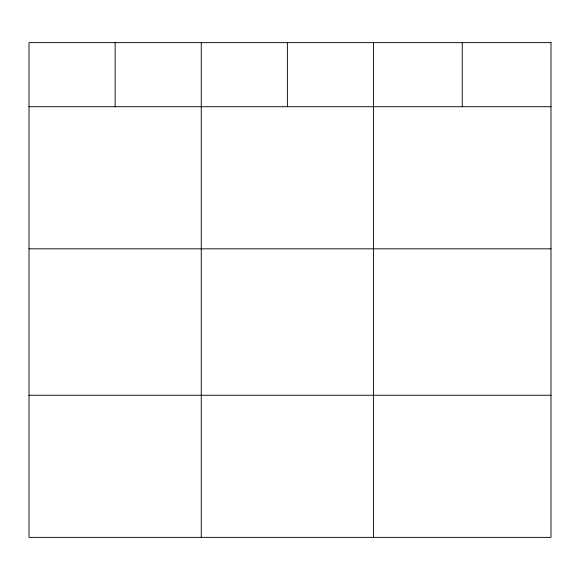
<?xml version="1.0" encoding="UTF-8"?>
<svg xmlns="http://www.w3.org/2000/svg" width="580" height="580" viewBox="0 0 580 580"><rect width="100%" height="100%" fill="white"/><g stroke="black" fill="none" stroke-linecap="round" stroke-linejoin="round"><path stroke-width="0.87" d="M29 106.713L551 106.713M29 248.827L551 248.827M29 395.255L551 395.255M462.26 42.63L462.26 106.713M373.52 42.63L373.52 537.37M287.39 42.63L287.39 106.713M201.26 42.63L201.26 537.37M115.13 42.63L115.13 106.713M551 42.63L29 42.63L29 537.37L551 537.37L551 42.63"/></g></svg>
